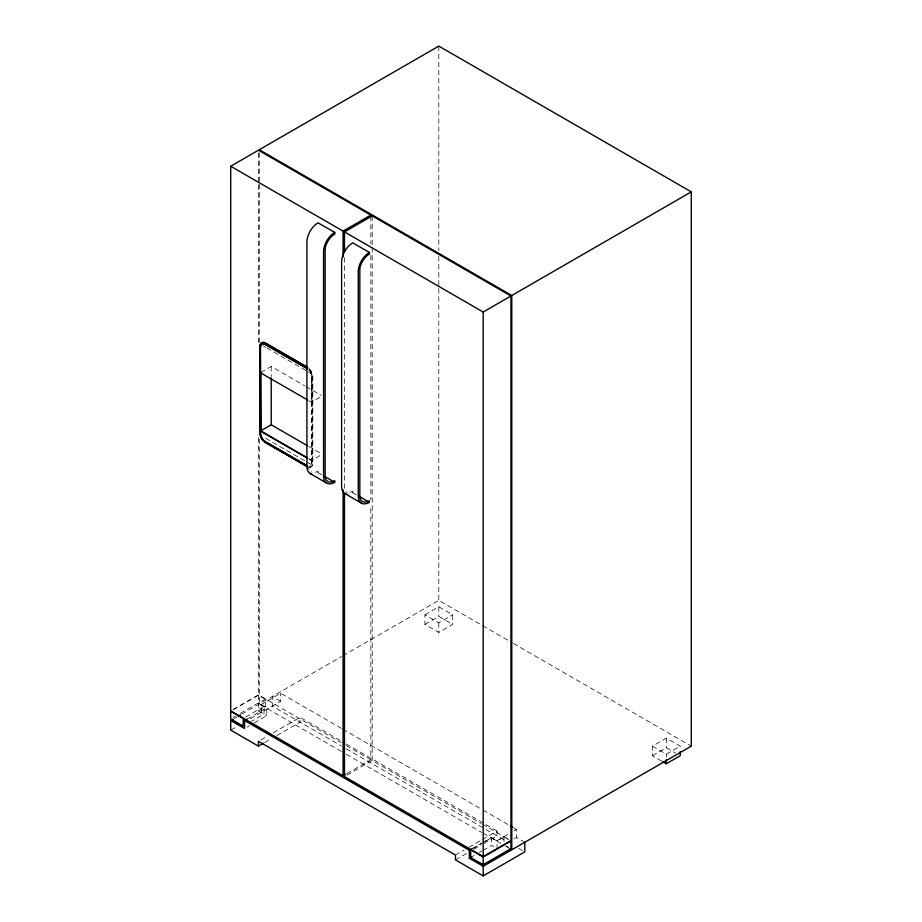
<?xml version="1.0" encoding="UTF-8"?>
<svg xmlns="http://www.w3.org/2000/svg" width="922" height="922" viewBox="0 0 922 922"><rect width="100%" height="100%" fill="white"/><g stroke="black" fill="none" stroke-linecap="round" stroke-linejoin="round"><path stroke-width="0.69" stroke-dasharray="4.61 3.46" d="M260.949 372.407L271.218 366.483L304.836 385.892M308.962 400.77L311.452 402.211L321.098 396.633M308.962 459.075L311.452 460.516L322.274 454.269M321.674 474.749L318.021 472.744A15.697 9.059 -60 0 1 315.854 473.747M356.365 494.78L352.7 492.774A15.697 9.059 -60 0 1 348.458 494.25M233.116 709.514L258.448 694.888L341.186 742.648M233.116 709.825L258.448 695.2L265.386 699.21L265.386 706.897L258.448 710.908L258.448 703.209L265.386 699.21M233.116 717.523L235.536 716.129M240.354 713.34L258.448 702.898L266.781 707.704L266.781 715.714L254.449 722.825M234.384 718.399L236.827 716.982M241.725 714.158L341.566 656.51M342.811 655.796L438.803 600.372L512.183 642.738M341.474 728.392L280.645 693.286L261.226 704.5L261.226 712.51M245.644 717.016L264.003 706.413L264.003 714.112L251.764 721.177M424.927 614.79L438.803 606.78L452.679 614.79L452.679 624.401L438.803 632.411L424.927 624.401L424.927 614.79L438.803 622.799L452.679 614.79M247.05 719.091L266.781 707.704M230.707 730.12L236.827 726.594M250.288 718.814L280.645 701.296L280.645 693.286M247.05 727.101L249.516 725.672M424.927 624.401L438.803 616.392L452.679 624.401M260.903 739.928L267.023 736.39M273.143 732.863L300.076 717.316L341.221 741.069M264.568 742.613L270.688 739.075M276.819 735.549L300.076 722.122L300.076 717.316M346.695 773.696L370.828 759.763L370.828 505.394M346.879 775.183L372.211 760.558L481.215 823.496M455.456 855.074L464.02 850.13M468.918 847.306L481.157 840.23M482.379 839.527L497.073 831.045L497.073 835.851L482.379 844.333M471.787 848.851L481.653 843.146M482.886 842.443L491.518 837.453L497.073 840.657L509.209 833.649M473.159 848.378L484.177 842.017M485.398 841.313L491.518 837.775L497.073 840.979L504.011 836.969L508.633 839.642M455.456 859.88L467.696 852.815M473.816 849.277L481.157 845.036M661.696 761.099L652.453 755.752L652.453 746.14L666.318 738.13L680.194 746.14L680.194 750.266M514.061 830.849L516.493 829.443L516.493 837.453L523.627 841.579M470.716 857.483L474.381 855.362M479.186 852.585L481.733 851.121M482.886 850.453L491.518 845.462L497.073 848.666L497.073 840.657M652.453 755.752L666.318 747.742L675.572 753.09M514.061 838.859L516.493 837.453M652.453 746.14L666.318 754.15L680.194 746.14M263.323 345.911L265.697 347.283M266.919 347.986L307.257 371.278M308.444 371.958L312.005 374.009L312.005 464.999L307.257 462.268M306.081 386.618L321.029 395.238M308.57 446.363L321.029 453.555M309.239 458.925L311.728 460.355M265.697 438.273L304.813 460.85M513.427 643.452L691.293 746.14M342.719 729.118L481.733 809.378M482.978 810.092L509.048 825.144M514.015 828.014L516.493 829.443M280.645 701.296L272.324 696.49L272.324 706.102L341.221 745.875M346.199 743.95L497.073 831.045M346.13 745.506L370.828 759.763M482.46 824.21L508.471 839.227M346.199 748.756L505.51 840.726M518.786 848.39L522.405 850.476M506.316 845.993L508.633 847.33M258.448 703.209L264.003 706.413M341.37 751.407L259.289 704.016L259.289 437.673M346.349 754.277L481.929 832.554M483.163 833.269L500.577 843.33M505.556 846.2L508.045 847.629M258.448 710.908L266.781 715.714M666.318 738.13L666.318 747.742M666.318 754.15L666.318 756.904M504.011 836.969L504.011 842.097M491.518 837.453L491.518 845.462M438.803 46.1L438.803 250.53M438.803 256.293L438.803 600.372M438.803 606.78L438.803 616.392M438.803 622.799L438.803 632.411M372.211 215.898L372.211 246.082M372.211 247.522L372.211 760.558M370.828 216.543L370.828 243.846M370.828 255.336L370.828 499.643M352.792 492.717L352.792 491.115L350.809 492.037A13.726 7.929 -60 0 1 348.989 492.452M344.471 257.791L344.471 489.167M318.102 472.698L318.102 471.096L316.119 472.018A13.726 7.929 -60 0 1 311.152 471.81M311.452 402.211L311.382 375.692A6.661 3.849 60 0 0 308.87 370.241M311.452 460.516L311.382 463.893A6.661 3.849 60 0 1 308.87 466.44M271.218 366.483L271.218 376.441M259.289 152.626L259.289 182.856M259.289 184.296L259.289 342.661M258.448 153.098L258.448 183.282M258.448 184.711L258.448 342.8M258.448 437.639L258.448 694.888M258.448 695.2L258.448 702.898M309.147 370.079A6.661 3.849 60 0 1 311.671 375.531L311.671 463.743A6.661 3.849 60 0 1 309.147 466.278M308.72 467.281A7.849 4.529 60 0 0 312.558 463.397L312.558 376.902A7.849 4.529 60 0 0 308.72 368.593M308.997 368.431A7.849 4.529 60 0 1 312.835 376.741L312.835 463.247A7.849 4.529 60 0 1 308.997 467.12M309.054 469.39A13.726 7.929 -60 0 1 308.501 467.615M347.306 492.383A13.726 7.929 -60 0 1 345.842 491.841"/><path stroke-width="1.38" d="M260.672 346.983L260.73 346.13A6.661 3.849 60 0 1 264.649 343.86L306.98 368.224M230.707 166.248L258.448 150.228L370.828 215.103L343.076 231.122L230.707 166.248L230.707 710.908L343.076 775.782L345.496 774.388M334.755 232.402L334.663 232.459A15.697 9.059 -60 0 0 323.564 251.683L323.564 475.948A15.697 9.059 -60 0 0 334.663 482.356L334.755 480.708L332.773 481.63A13.726 7.929 -60 0 1 325.143 477.227L325.143 248.583A13.726 7.929 -60 0 1 332.773 235.375L334.755 234.004L334.755 232.402L318.021 222.847A15.697 9.059 -60 0 0 306.922 242.071L306.922 466.336A15.697 9.059 -60 0 0 311.855 474.15M344.471 252.04L344.471 231.918L372.211 215.898L510.938 295.997L510.938 840.657L483.197 856.676L344.471 776.578L344.471 493.477M369.434 252.421L369.353 252.478A15.697 9.059 -60 0 0 358.255 271.702L358.255 495.967A15.697 9.059 -60 0 0 369.353 502.375L369.434 500.727L367.452 501.649A13.726 7.929 -60 0 1 359.834 497.246L359.834 268.602A13.726 7.929 -60 0 1 367.452 255.394L369.434 254.023L369.434 252.421L352.7 242.866A15.697 9.059 -60 0 0 341.601 262.09L341.601 486.367A15.697 9.059 -60 0 0 346.534 494.169M307.464 368.904L264.372 344.021A6.661 3.849 60 0 0 260.453 346.28L260.949 430.724M307.464 466.163L264.372 441.281A6.661 3.849 60 0 1 260.453 434.493L260.396 431.047L271.218 424.8L307.326 445.649M344.471 231.918L483.197 312.016L510.938 295.997M691.293 191.88L438.803 46.1L259.289 149.744L511.779 295.513L691.293 191.88L691.293 746.14L483.197 866.288L469.321 858.278L469.321 850.268L244.584 720.508L244.584 728.518L230.707 720.508L230.707 730.12L258.448 746.14L263.346 743.316M230.707 720.508L233.151 719.102M238.049 716.279L240.504 714.861M244.584 720.508L247.05 719.091M469.321 850.268L471.787 848.851M469.321 858.278L471.787 856.849M483.197 856.999L510.938 840.979L510.938 848.666L483.197 864.686L470.716 857.483L470.716 849.784L483.197 856.999L483.197 864.686M662.849 761.768L666.318 763.762L680.194 755.752L680.194 751.637M258.448 746.14L258.448 741.334L455.456 855.074L455.456 859.88L483.197 875.9L524.814 851.87L524.814 842.259M307.752 466.002L266.642 442.341M307.291 367.129L265.663 343.099A7.849 4.529 60 0 0 260.119 346.303L260.119 432.81A7.849 4.529 60 0 0 260.384 434.942M260.396 372.73L307.718 400.056M306.749 457.485L260.672 430.885L260.672 372.569M260.396 431.047L307.718 458.361M307.291 466.451L265.663 442.422A7.849 4.529 60 0 1 260.719 436.06M325.247 476.812L334.755 482.31M358.739 496.151L369.434 502.329M310.172 473.528L326.814 483.14M344.851 493.547L361.505 503.158M510.281 825.858L512.77 827.299M509.29 848.355L511.779 849.784L511.779 295.513M265.421 441.638L264.649 441.119A6.661 3.849 60 0 1 260.73 434.331L260.672 433.409M666.318 759.647L666.318 763.762M483.197 312.016L483.197 856.676M483.197 866.288L483.197 875.9M343.076 231.122L343.076 256.984M343.076 489.801L343.076 775.782M271.218 377.859L271.218 424.8M307.879 367.866A7.849 4.529 60 0 0 307.014 367.29L265.386 343.261A7.849 4.529 60 0 0 259.843 346.465L259.843 432.971A7.849 4.529 60 0 0 265.386 442.572L307.014 466.601A7.849 4.529 60 0 0 307.879 467.028M243.189 718.434L230.707 711.219L230.707 718.906L243.189 726.121L243.189 718.434"/></g></svg>
